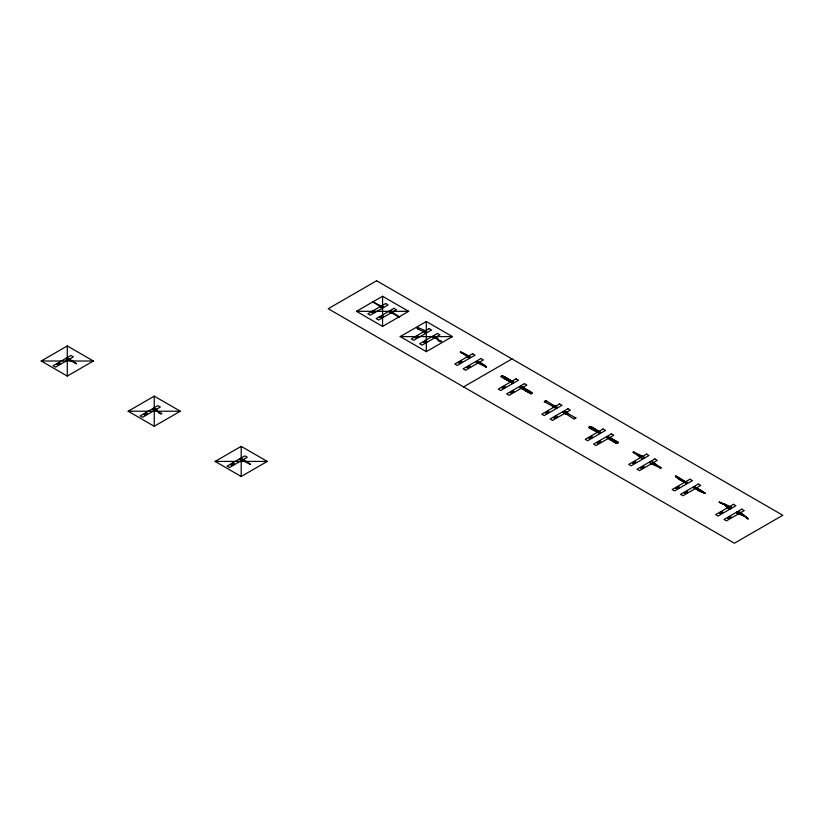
<?xml version="1.0" encoding="UTF-8"?>
<svg xmlns="http://www.w3.org/2000/svg" width="824" height="824" viewBox="0 0 824 824"><rect width="100%" height="100%" fill="white"/><g stroke="black" fill="none" stroke-linecap="round" stroke-linejoin="round"><path stroke-width="1.24" d="M510.932 380.389L509.17 381.419L511.725 382.748A1.051 0.608 0 0 0 513.197 382.748A1.051 0.608 0 0 0 513.197 381.893L502.764 375.651M554.573 405.645L552.801 406.654L555.201 407.849A1.051 0.608 0 0 0 556.674 407.849A1.051 0.608 0 0 0 556.674 406.994L554.531 405.439L552.554 406.376M418.644 327.962C427.069 330.568 431.467 336.007 417.871 328.92C415.275 327.015 420.909 327.756 417.315 327.695A1.277 0.742 0 0 0 417.356 328.539L417.428 328.591A5.212 3.008 0 0 0 419.189 329.528M565.985 414.194L563.544 412.669A1.051 0.608 0 0 1 563.544 411.815A1.051 0.608 0 0 1 565.027 411.815C572.289 411.825 561.638 416.305 567.705 413.308M522.303 389.124L520.068 387.568A1.051 0.608 0 0 1 520.068 386.714A1.051 0.608 0 0 1 521.551 386.714C529.224 387.033 518.255 391.369 524.177 388.011M565.614 414.05L567.448 412.999M467.826 357.132L467.826 357.101A1.164 0.67 0 0 0 468.794 357.884A1.164 0.67 0 0 0 470.123 357.348A1.164 0.67 0 0 0 469.268 356.565M687.031 482.977C680.078 477.508 664.649 470.133 687.041 482.709M694.045 487.314L700.328 489.919L705.159 493.216L697.64 488.478L694.004 487.386L698.824 490.785L705.169 493.442L698.824 490.785L694.076 487.571M460.256 352.064L469.721 356.895M501.919 375.754L502.465 375.61L501.095 376.238M531.315 393.718L532.18 393.223M41.2 361.015L67.29 345.946L93.37 361.015L67.29 376.074L41.2 361.015L93.37 361.015M68.217 359.831L55.569 367.133L53.127 365.722L70.957 355.432L73.398 356.844L69.309 359.192C67.496 356.967 64.859 359.686 68.248 359.841A25.75 14.863 0 0 1 71.832 361.273A24.535 14.162 0 0 1 74.284 362.622L76.581 363.868L73.614 361.623A34.958 20.188 0 0 0 70.792 359.944L69.309 359.192M128.153 411.217L154.243 396.159L180.332 411.217L154.243 426.276L128.153 411.217L180.332 411.217M155.53 409.827L142.521 417.335L140.09 415.924L157.909 405.635L160.35 407.046L156.601 409.209L154.243 408.529A1.051 0.608 0 0 0 154.088 409.734L155.53 409.827A1.916 1.102 0 0 1 156.405 410.249L158.754 412.783A5.212 3.008 0 0 0 160.186 413.72L160.556 413.864A1.277 0.742 0 0 0 161.865 413.895C162.318 412.639 156.148 412.453 156.601 409.209M356.483 311.328L382.573 296.269L408.653 311.328L382.573 326.397L356.483 311.328L408.653 311.328M400.217 336.583L426.307 321.525L452.397 336.583L426.307 351.642L400.217 336.583L452.397 336.583M215.115 461.419L241.195 446.361L267.285 461.419L241.195 476.478L215.115 461.419L267.285 461.419M241.895 460.369L229.474 467.538L227.043 466.137L244.872 455.837L247.303 457.248L243.018 459.72M463.582 386.899L512.023 358.934M510.592 380.245L509.17 381.419M552.513 406.17L544.87 401.978L546.549 401.082L553.769 405.439M552.513 406.345L554.068 405.429M554.264 405.459L552.801 406.654M573.679 418.582L576.079 417.871L573.926 419.014L566.459 414.214M522.684 389.216L531.222 393.769L530.501 393.8M477.539 362.704L477.467 362.704A1.164 0.67 0 0 1 476.179 362.148A1.164 0.67 0 0 1 477.096 361.376A1.164 0.67 0 0 1 478.466 361.87M67.516 359.604L67.31 359.614A1.164 0.67 0 0 1 66.167 358.986A1.164 0.67 0 0 1 67.146 358.265A1.164 0.67 0 0 1 68.464 358.77M747.914 518.873L744.082 515.989L736.553 512.786L737.315 511.838L739.375 511.972L748.171 518.698L739.375 511.972A1.658 0.958 0 0 0 736.944 512.013A1.658 0.958 0 0 0 737.192 513.414A6.149 3.554 0 0 0 738.222 513.816L738.974 514.011A18.396 10.619 0 0 1 747.77 518.832M66.713 358.934L67.939 358.934M153.666 409.137L154.902 409.137M240.629 459.339L241.854 459.339M719.27 502.063L731.022 507.151L731.393 508.171L728.746 508.542L724.049 504.432L719.125 502.3A18.396 10.619 0 0 1 727.479 507.378L727.829 507.811A6.149 3.554 0 0 0 728.529 508.408A1.658 0.958 0 0 0 730.939 508.552A1.658 0.958 0 0 0 731.022 507.151L719.404 502.084M434.413 336.357L434.475 336.367A1.164 0.67 0 0 0 432.693 336.882A1.164 0.67 0 0 0 434.32 337.552M544.87 401.978C542.738 402.184 546.322 399.506 546.6 401.123M575.327 417.675L567.705 413.493M486.51 366.855A39.758 22.959 0 0 0 480.248 362.735L476.756 361.612L477.982 361.654M424.412 330.383L425.874 331.073A2.616 1.514 0 0 1 426.554 332.103A1.051 0.608 0 0 1 425.544 332.721A1.051 0.608 0 0 1 424.453 332.144M419.169 328.889L418.623 328.488M660.446 467.321A4.038 2.338 0 0 1 660.941 467.672A2.194 1.267 0 0 1 661.167 467.908L652.361 461.914A1.442 0.834 0 0 0 650.218 461.852A1.442 0.834 0 0 0 650.332 463.088L660.776 468.187A2.194 1.267 0 0 1 660.292 468.042M486.212 367.061L476.612 362.375L478.528 363.024A25.596 14.77 0 0 1 486.181 367.041L482.555 364.033L477.796 361.571M633.697 452.747A4.038 2.338 0 0 1 633.192 452.397A2.194 1.267 0 0 1 632.966 452.16L641.772 458.154A1.442 0.834 0 0 0 643.915 458.216A1.442 0.834 0 0 0 643.812 456.98L633.471 451.902A2.194 1.267 0 0 1 633.841 452.026A4.038 2.338 0 0 1 634.439 452.314M643.812 456.98L638.075 454.405M650.332 463.088L656.069 465.663M508.81 381.121L500.92 376.723M524.435 388.331L532.356 392.739M744.566 515.433L739.962 512.961A6.86 3.966 0 0 1 739.375 511.972M381.471 307.383L382.872 306.971L381.43 307.362L372.726 301.841L382.697 306.713M399.115 317.199L389.567 311.678L390.937 311.462L399.671 316.88M241.247 460.019L250.578 464.458C250.609 464.005 238.744 456.166 241.247 460.019A1.164 0.67 0 0 1 240.072 459.339A1.164 0.67 0 0 1 241.247 458.669A1.164 0.67 0 0 1 242.411 459.349M504.154 376.65L508.769 379.318M526.011 389.268L530.625 391.936M503.948 376.764L508.562 379.431M525.805 389.381L530.419 392.049M503.67 376.928L508.284 379.596M525.527 389.546L530.141 392.214M503.433 377.073L508.048 379.73M525.29 389.69L529.904 392.348M503.186 377.207L507.8 379.874M525.043 389.824L529.657 392.492M502.908 377.371L507.522 380.029M524.764 389.989L529.379 392.646M502.712 377.485L507.316 380.152M524.558 390.102L529.173 392.77M656.81 465.23L652.361 461.914M637.323 454.838L641.772 458.154M469.783 356.947L467.764 355.535A39.758 22.959 0 0 0 460.626 351.91M725.017 504.154L729.302 506.812A6.86 3.966 0 0 0 731.022 507.151M436.102 338.17L438.327 340.58A5.212 3.008 0 0 0 440.057 341.641A1.277 0.742 0 0 0 441.51 341.661L441.551 340.982L439.46 340.631L436.854 337.572A4.429 2.554 0 0 0 436.329 337.109L435.649 336.717A2.616 1.514 0 0 0 433.877 336.326A1.051 0.608 0 0 0 432.796 336.913A1.051 0.608 0 0 0 433.795 337.541L434.742 337.562A1.875 1.082 0 0 1 436.081 338.159M426.492 331.753L426.502 331.794A1.164 0.67 0 0 1 425.596 332.783A1.164 0.67 0 0 1 424.432 331.845M426.307 321.525L426.307 351.642M382.573 296.269L382.573 326.397M241.195 446.361L241.195 476.478M154.284 408.786L154.284 409.497M154.243 396.159L154.243 426.276M67.29 345.946L67.29 376.074M390.38 312.502A1.164 0.67 0 0 1 389.206 311.832A1.164 0.67 0 0 1 390.38 311.163A1.164 0.67 0 0 1 391.544 311.843M392.667 312.533A1.957 1.133 0 0 1 391.596 313.161M382.017 306.343A1.164 0.67 0 0 1 383.191 307.012A1.164 0.67 0 0 1 382.027 307.692A1.164 0.67 0 0 1 380.863 307.002M379.73 306.312A1.957 1.133 0 0 1 380.812 305.683M423.361 330.815A1.926 1.112 0 0 1 424.422 331.608M512.827 381.677A1.164 0.67 0 0 1 513.29 382.799A1.164 0.67 0 0 1 511.354 382.532M520.438 387.774A1.164 0.67 0 0 1 519.985 386.662A1.164 0.67 0 0 1 521.922 386.919M556.313 406.778A1.164 0.67 0 0 1 556.766 407.901A1.164 0.67 0 0 1 554.83 407.633M563.915 412.876A1.164 0.67 0 0 1 563.462 411.763A1.164 0.67 0 0 1 565.398 412.021M660.292 468.042A4.038 2.338 0 0 1 659.694 467.754M694.9 488.21A1.164 0.67 0 0 1 693.551 487.581A1.164 0.67 0 0 1 694.776 486.871A1.164 0.67 0 0 1 695.878 487.643M686.196 482.061A1.164 0.67 0 0 1 687.535 482.689A1.164 0.67 0 0 1 686.31 483.4A1.164 0.67 0 0 1 685.218 482.617M243.533 460.049A1.957 1.133 0 0 1 242.462 460.668M154.747 409.755A1.164 0.67 0 0 1 153.12 409.085A1.164 0.67 0 0 1 154.912 408.57M476.406 362.014L476.406 362.055M600.243 432.518L598.863 432.878L589.654 427.769A1.082 0.618 0 0 1 589.624 426.863A1.082 0.618 0 0 1 591.179 426.884L600.243 432.518M606.938 437.307L616.002 442.972A1.082 0.618 0 0 0 617.557 442.993A1.082 0.618 0 0 0 617.526 442.097L608.277 436.957L606.938 437.307M56.949 364.538L59.174 364.167A1.071 0.618 0 0 0 60.399 363.58A1.071 0.618 0 0 0 59.276 362.931A1.071 0.618 0 0 0 58.267 363.642L56.949 364.507M230.864 464.891L231.585 465.333L233.089 464.571A1.071 0.618 0 0 0 234.315 463.994A1.071 0.618 0 0 0 233.192 463.335A1.071 0.618 0 0 0 232.172 464.046L230.864 464.891M371.645 312.615L373.869 312.244A1.071 0.618 0 0 0 375.105 311.657A1.071 0.618 0 0 0 373.972 311.008A1.071 0.618 0 0 0 372.963 311.719L371.655 312.564M379.988 317.436L382.223 317.065A1.071 0.618 0 0 0 383.448 316.478A1.071 0.618 0 0 0 382.326 315.829A1.071 0.618 0 0 0 381.306 316.54L379.998 317.384M415.121 337.716L417.356 337.346A1.071 0.618 0 0 0 418.582 336.758A1.071 0.618 0 0 0 417.449 336.11A1.071 0.618 0 0 0 416.439 336.82L415.131 337.665M423.474 342.537L425.699 342.166A1.071 0.618 0 0 0 426.925 341.579A1.071 0.618 0 0 0 425.802 340.93A1.071 0.618 0 0 0 424.793 341.641L423.495 342.465M458.597 362.817L460.832 362.447A1.071 0.618 0 0 0 462.058 361.86A1.071 0.618 0 0 0 460.935 361.211A1.071 0.618 0 0 0 459.916 361.921L458.608 362.766M466.951 367.638L469.175 367.267A1.071 0.618 0 0 0 470.401 366.68A1.071 0.618 0 0 0 469.278 366.031A1.071 0.618 0 0 0 468.269 366.742L466.961 367.586M502.074 387.919L504.309 387.548A1.071 0.618 0 0 0 505.534 386.961A1.071 0.618 0 0 0 504.412 386.312A1.071 0.618 0 0 0 503.392 387.023L502.084 387.867M510.427 392.739L512.652 392.368A1.071 0.618 0 0 0 513.888 391.781A1.071 0.618 0 0 0 512.755 391.132A1.071 0.618 0 0 0 511.745 391.843L510.427 392.739M545.55 413.02L547.785 412.649A1.071 0.618 0 0 0 549.011 412.072A1.071 0.618 0 0 0 547.888 411.413A1.071 0.618 0 0 0 546.868 412.124L545.57 412.968M553.903 417.84L556.138 417.469A1.071 0.618 0 0 0 557.364 416.892A1.071 0.618 0 0 0 556.231 416.233A1.071 0.618 0 0 0 555.221 416.944L553.913 417.789M589.036 438.121L591.261 437.75A1.071 0.618 0 0 0 592.487 437.173A1.071 0.618 0 0 0 591.364 436.524A1.071 0.618 0 0 0 590.355 437.225L589.036 438.1M597.379 442.941L599.615 442.57A1.071 0.618 0 0 0 600.84 441.994A1.071 0.618 0 0 0 599.717 441.334A1.071 0.618 0 0 0 598.698 442.045L597.39 442.89M632.513 463.222L634.738 462.861A1.071 0.618 0 0 0 635.974 462.274A1.071 0.618 0 0 0 634.841 461.625A1.071 0.618 0 0 0 633.831 462.326L632.513 463.201M640.856 468.042L643.091 467.672A1.071 0.618 0 0 0 644.317 467.095A1.071 0.618 0 0 0 643.194 466.446A1.071 0.618 0 0 0 642.174 467.146L640.866 467.991M675.989 488.323L678.224 487.963A1.071 0.618 0 0 0 679.45 487.375A1.071 0.618 0 0 0 678.317 486.727A1.071 0.618 0 0 0 677.307 487.427L675.989 488.302M684.332 493.143L686.567 492.783A1.071 0.618 0 0 0 687.793 492.196A1.071 0.618 0 0 0 686.67 491.547A1.071 0.618 0 0 0 685.65 492.247L684.342 493.123M719.465 513.424L721.7 513.064A1.071 0.618 0 0 0 722.926 512.476A1.071 0.618 0 0 0 721.803 511.828A1.071 0.618 0 0 0 720.784 512.528L719.476 513.404M727.819 518.245L730.043 517.884A1.071 0.618 0 0 0 731.269 517.297A1.071 0.618 0 0 0 730.146 516.648A1.071 0.618 0 0 0 729.137 517.348L727.819 518.224M675.896 476.9L680.768 480.351L686.928 483.049L680.768 480.351L675.907 476.869M143.922 414.668L144.633 415.131L146.136 414.369A1.071 0.618 0 0 0 147.362 413.803A1.071 0.618 0 0 0 146.281 413.133A1.071 0.618 0 0 0 145.209 413.803L143.922 414.668M376.63 280.768L328.199 308.732L734.369 543.232L782.8 515.268L376.63 280.768M385.653 303.51L367.834 313.8L370.264 315.211L388.094 304.921L385.653 303.51M394.006 308.331L376.177 318.62L378.618 320.031L396.437 309.742L394.006 308.331M429.139 328.611L411.31 338.901L413.741 340.312L431.57 330.022L429.139 328.611M437.482 333.432L419.653 343.721L422.094 345.132L439.923 334.843L437.482 333.432M472.616 353.712L454.786 364.002L457.217 365.413L475.046 355.123L472.616 353.712M480.959 358.533L463.139 368.822L465.57 370.233L483.4 359.944L480.959 358.533M516.092 378.813L498.262 389.103L500.704 390.514L518.523 380.224L516.092 378.813M524.435 383.634L506.616 393.923L509.047 395.335L526.876 385.045L524.435 383.634M559.568 403.914L541.739 414.214L544.18 415.615L561.999 405.326L559.568 403.914M567.921 408.735L550.092 419.025L552.523 420.436L570.352 410.146L567.921 408.735M603.044 429.016L585.225 439.316L587.656 440.716L605.486 430.427L603.044 429.016M611.398 433.836L593.568 444.136L595.999 445.537L613.829 435.247L611.398 433.836M646.521 454.117L628.702 464.417L631.133 465.817L648.962 455.528L646.521 454.117M654.874 458.937L637.045 469.237L639.486 470.638L657.305 460.348L654.874 458.937M690.007 479.218L672.178 489.518L674.609 490.919L692.438 480.629L690.007 479.218M698.35 484.038L680.521 494.338L682.962 495.739L700.781 485.449L698.35 484.038M733.484 504.329L715.654 514.619L718.085 516.02L735.914 505.73L733.484 504.329M741.827 509.15L724.008 519.439L726.438 520.84L744.268 510.55L741.827 509.15M469.464 357.678L468.392 357.626L469.371 357.698M463.428 353.651L460.276 352.095A25.596 14.77 0 0 1 467.28 356.524L468.351 357.606L463.428 353.651M617.773 441.942L608.617 436.854A1.195 0.69 0 0 0 606.917 436.854A1.195 0.69 0 0 0 606.917 437.832L615.734 443.127A1.442 0.834 0 0 0 617.815 443.147A1.442 0.834 0 0 0 617.773 441.942M598.564 433.012L589.407 427.924A1.442 0.834 0 0 1 589.366 426.719A1.442 0.834 0 0 1 591.447 426.739L600.263 432.034A1.195 0.69 0 0 1 600.263 433.012A1.195 0.69 0 0 1 598.564 433.012"/></g></svg>
